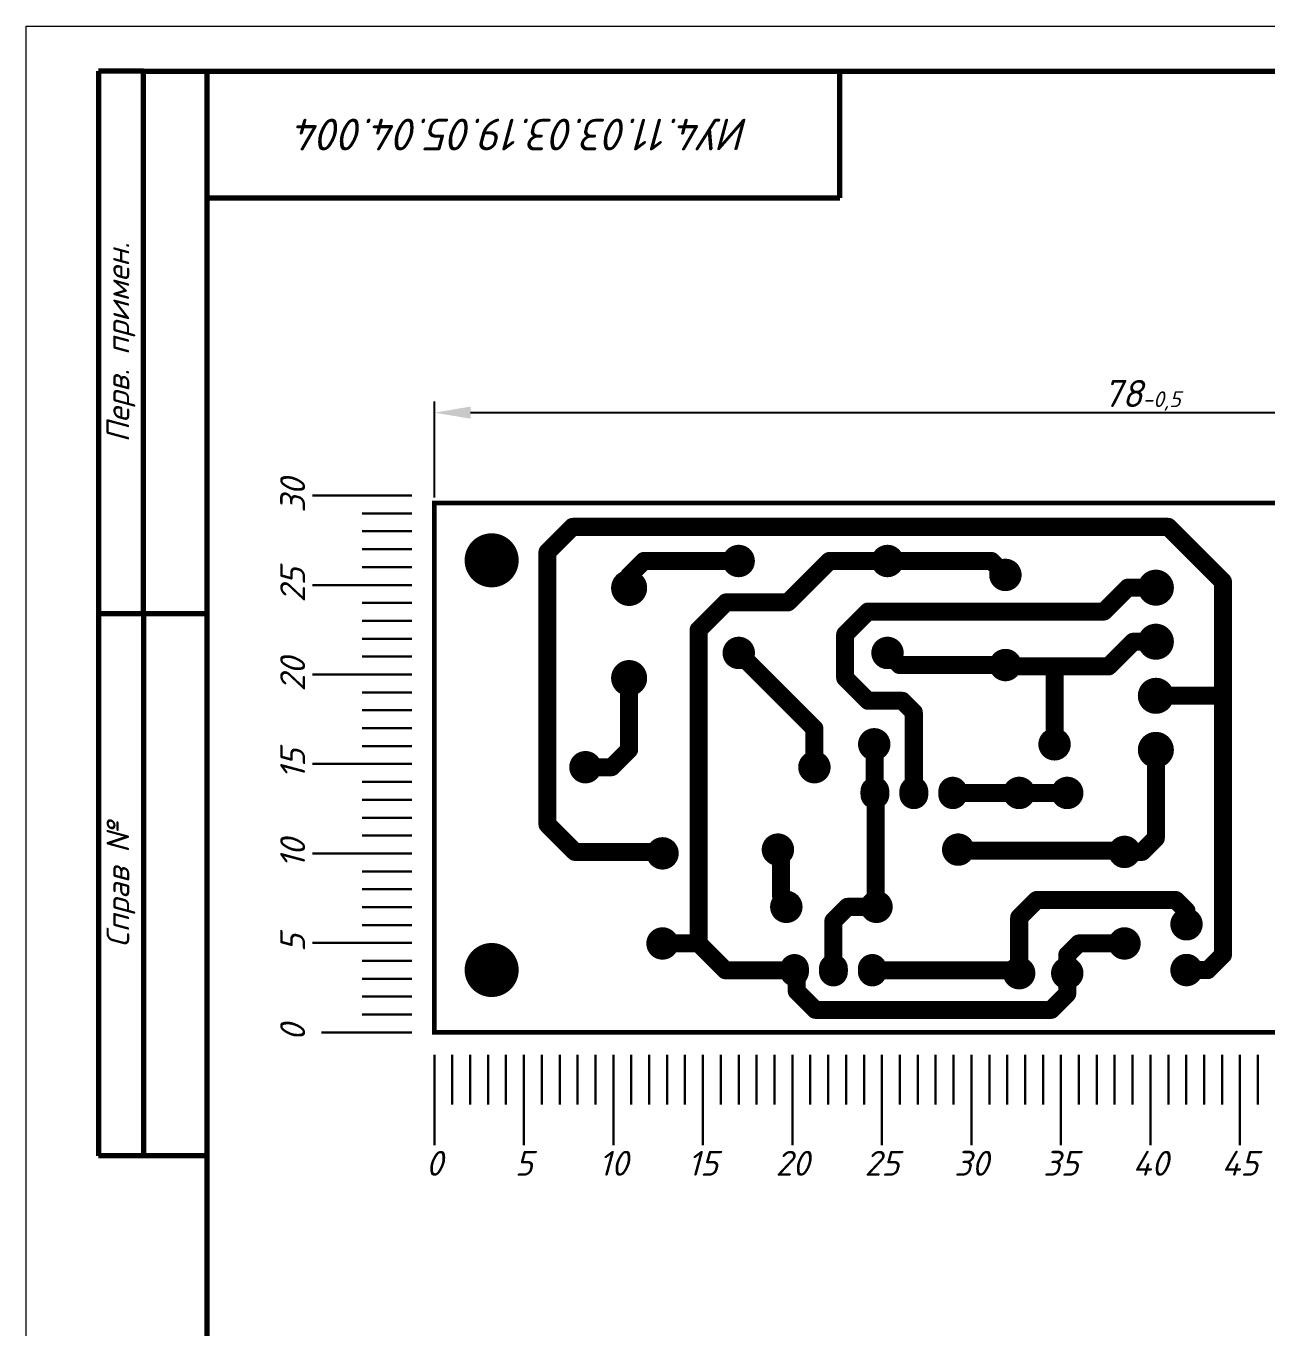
# Model space of a CAD drawing. Header units: millimetres. Extents: x 2470 to 6390, y 1560 to 2814.
# Drawn here: x 4210 to 4347.2, y 2373 to 2517 of the extents above; entities that cross this region are included whole.
import ezdxf

# ---------------------------------------------------------------- set-up
doc = ezdxf.new("R2010")
doc.units = ezdxf.units.MM
doc.layers.get('0').update_dxf_attribs({"lineweight": 0})
for name, color, linetype, lineweight in [('border', 7, 'Continuous', 70), ('Text', 7, 'Continuous', 18), ('Сплошная тонкая', 7, 'Continuous', 30)]:
    doc.layers.add(name, color=color, linetype=linetype, lineweight=lineweight)
doc.layers.add('BOTTOM_LAYER', color=7, linetype='Continuous')
doc.layers.add('DRILL GOST', color=7, linetype='Continuous')
doc.layers.add('DRILL', color=7, linetype='Continuous', true_color=0xffffff)
doc.styles.add('Main', font='isocpeur.ttf', dxfattribs={"oblique": 15, "height": 3})
doc.dimstyles.new('ISO-25', dxfattribs={"dimtxt": 3, "dimasz": 4, "dimexe": 1.25, "dimexo": 0.625, "dimtad": 1, "dimtoh": 1, "dimtxsty": 'Main', "dimcen": 2.5, "dimclrd": 256, "dimclre": 256, "dimclrt": 256, "dimadec": 0, "dimazin": 0, "dimtol": 1, "dimtm": 0.5, "dimtfac": 1, "dimtmove": 0, "dimatfit": 3, "dimfxl": 1, "dimlwd": -1, "dimlwe": -1, "dimarcsym": 0})

# ---------------------------------------------------------------- blocks, each defined once
blk = doc.blocks.new('ROUND_12')
at = {"const_width": 0.0591}
blk.add_lwpolyline([(-0.0295, 0, 1), (0.0295, 0, 1)], format="xyb", close=True, dxfattribs=at)
blk = doc.blocks.new('ROUND_13')
at = {"const_width": 0.0354}
blk.add_lwpolyline([(-0.0177, 0, 1), (0.0177, 0, 1)], format="xyb", close=True, dxfattribs=at)
blk = doc.blocks.new('ROUND_14')
at = {"const_width": 0.03937}
blk.add_lwpolyline([(-0.019685, 0, 1), (0.019685, 0, 1)], format="xyb", close=True, dxfattribs=at)
blk = doc.blocks.new('OBLONG_15')
at = {"const_width": 0.063}
blk.add_lwpolyline([(0, 0.0039), (0, -0.0039)], dxfattribs=at)
at = {"const_width": 0.0315}
for points in [[(-0.0157, 0.0039, 1), (0.0157, 0.0039, 1)], [(-0.0157, -0.0039, 1), (0.0157, -0.0039, 1)]]:
    blk.add_lwpolyline(points, format="xyb", close=True, dxfattribs=at)
blk = doc.blocks.new('ROUND_19')
at = {"const_width": 0.0197}
blk.add_lwpolyline([(-0.0098, 0, 1), (0.0098, 0, 1)], format="xyb", close=True, dxfattribs=at)
blk = doc.blocks.new('ROUND_20')
at = {"const_width": 0.0118}
blk.add_lwpolyline([(-0.0059, 0, 1), (0.0059, 0, 1)], format="xyb", close=True, dxfattribs=at)
blk = doc.blocks.new('ROUND_1')
at = {"const_width": 0.005}
blk.add_lwpolyline([(-0.0025, 0, 1), (0.0025, 0, 1)], format="xyb", close=True, dxfattribs=at)
blk = doc.blocks.new('ROUND_21')
at = {"const_width": 0.015748}
blk.add_lwpolyline([(-0.007874, 0, 1), (0.007874, 0, 1)], format="xyb", close=True, dxfattribs=at)
blk = doc.blocks.new('ROUND_22')
at = {"const_width": 0.023622}
blk.add_lwpolyline([(-0.011811, 0, 1), (0.011811, 0, 1)], format="xyb", close=True, dxfattribs=at)
blk = doc.blocks.new('ROUND_29')
at = {"const_width": 0.03937}
blk.add_lwpolyline([(-0.019685, 0, 1), (0.019685, 0, 1)], format="xyb", close=True, dxfattribs=at)
blk = doc.blocks.new('*D38')
at = {"layer": 'Defpoints', "color": 0, "lineweight": 18, "transparency": 16777216}
for p in [(4411.65, 2474.23), (4255.16, 2464.23), (4411.65, 2464.23)]:
    blk.add_point(p, dxfattribs=at)
at = {"layer": 'DRILL GOST', "transparency": 16777216}
for p, q in [((4255.16, 2464.85), (4255.16, 2475.48)), ((4411.65, 2464.85), (4411.65, 2475.48)), ((4259.16, 2474.23), (4407.65, 2474.23))]:
    blk.add_line(p, q, dxfattribs=at)
at = {"layer": 'DRILL GOST', "lineweight": 18, "transparency": 16777216}
for points in [[(4259.16, 2474.9), (4259.16, 2473.56), (4255.16, 2474.23)], [(4407.65, 2474.9), (4407.65, 2473.56), (4411.65, 2474.23)]]:
    blk.add_solid(points, dxfattribs=at)
at = {"layer": 'DRILL GOST', "transparency": 16777216, "insert": (4333.41, 2476.35), "char_height": 3, "attachment_point": 5, "style": 'Main'}
blk.add_mtext('78{\\H0.58x;\\S^ -0,5;} ', dxfattribs=at)

msp = doc.modelspace()

# ---------------------------------------------------------------- hatches: boundary and pattern name
at = {"layer": 'DRILL GOST'}
h = msp.add_hatch(color=256, dxfattribs=at)
h.dxf.hatch_style = 1
h.paths.add_polyline_path([(4261.495, 2459.938, 0.4142136), (4259.451, 2457.894), (4261.495, 2457.894)])
at = {"layer": 'DRILL GOST', "lineweight": 0}
h = msp.add_hatch(color=256, dxfattribs=at)
h.dxf.hatch_style = 1
h.paths.add_polyline_path([(4288.815, 2457.818), (4288.815, 2459.096, 0.4142136), (4287.537, 2457.818)])
h.paths.add_polyline_path([(4288.815, 2457.818), (4288.815, 2456.541, 0.4142136), (4290.092, 2457.818)])
h = msp.add_hatch(color=256, dxfattribs=at)
h.dxf.hatch_style = 1
h.paths.add_polyline_path([(4305.276, 2457.818), (4305.276, 2459.096, 0.4142136), (4303.998, 2457.818)])
h.paths.add_polyline_path([(4305.276, 2457.818), (4305.276, 2456.541, 0.4142136), (4306.554, 2457.818)])
h = msp.add_hatch(color=256, dxfattribs=at)
h.dxf.hatch_style = 1
h.paths.add_polyline_path([(4318.318, 2456.279), (4318.318, 2457.556, 0.4142136), (4317.041, 2456.279)])
h.paths.add_polyline_path([(4318.318, 2456.279), (4318.318, 2455.001, 0.4142136), (4319.596, 2456.279)])
at = {"layer": 'DRILL GOST'}
h = msp.add_hatch(color=256, dxfattribs=at)
h.dxf.hatch_style = 1
h.paths.add_polyline_path([(4277.979, 2454.837, 0.4142136), (4276.701, 2456.115), (4276.701, 2454.837)])
h.paths.add_polyline_path([(4276.701, 2454.837), (4275.423, 2454.837, 0.4142136), (4276.701, 2453.56)])
h = msp.add_hatch(color=256, dxfattribs=at)
h.dxf.hatch_style = 1
h.paths.add_polyline_path([(4336.232, 2454.869, 0.4142136), (4334.955, 2456.146), (4334.955, 2454.869)])
h.paths.add_polyline_path([(4334.955, 2454.869), (4333.677, 2454.869, 0.4142136), (4334.955, 2453.591)])
h = msp.add_hatch(color=256, dxfattribs=at)
h.dxf.hatch_style = 1
h.paths.add_polyline_path([(4336.232, 2448.887, 0.4142136), (4334.955, 2450.164), (4334.955, 2448.887)])
h.paths.add_polyline_path([(4334.955, 2448.887), (4333.677, 2448.887, 0.4142136), (4334.955, 2447.609)])
at = {"layer": 'DRILL GOST', "lineweight": 0}
h = msp.add_hatch(color=256, dxfattribs=at)
h.dxf.hatch_style = 1
h.paths.add_polyline_path([(4288.825, 2447.648), (4288.825, 2448.926, 0.4142136), (4287.547, 2447.648)])
h.paths.add_polyline_path([(4288.825, 2447.648), (4288.825, 2446.371, 0.4142136), (4290.102, 2447.648)])
h = msp.add_hatch(color=256, dxfattribs=at)
h.dxf.hatch_style = 1
h.paths.add_polyline_path([(4305.276, 2447.648), (4305.276, 2448.926, 0.4142136), (4303.998, 2447.648)])
h.paths.add_polyline_path([(4305.276, 2447.648), (4305.276, 2446.371, 0.4142136), (4306.554, 2447.648)])
h = msp.add_hatch(color=256, dxfattribs=at)
h.dxf.hatch_style = 1
h.paths.add_polyline_path([(4318.318, 2446.308), (4318.318, 2447.586, 0.4142136), (4317.041, 2446.308)])
h.paths.add_polyline_path([(4318.318, 2446.308), (4318.318, 2445.031, 0.4142136), (4319.596, 2446.308)])
at = {"layer": 'DRILL GOST'}
h = msp.add_hatch(color=256, dxfattribs=at)
h.dxf.hatch_style = 1
h.paths.add_polyline_path([(4277.979, 2444.867, 0.4142136), (4276.701, 2446.144), (4276.701, 2444.867)])
h.paths.add_polyline_path([(4276.701, 2444.867), (4275.423, 2444.867, 0.4142136), (4276.701, 2443.589)])
h = msp.add_hatch(color=256, dxfattribs=at)
h.dxf.hatch_style = 1
h.paths.add_polyline_path([(4336.232, 2442.904, 0.4142136), (4334.955, 2444.182), (4334.955, 2442.904)])
h.paths.add_polyline_path([(4334.955, 2442.904), (4333.677, 2442.904, 0.4142136), (4334.955, 2441.627)])
at = {"layer": 'DRILL GOST', "lineweight": 0}
h = msp.add_hatch(color=256, dxfattribs=at)
h.dxf.hatch_style = 1
h.paths.add_polyline_path([(4303.808, 2437.538), (4303.808, 2438.816, 0.4142136), (4302.531, 2437.538)])
h.paths.add_polyline_path([(4303.808, 2437.538), (4303.808, 2436.261, 0.4142136), (4305.086, 2437.538)])
h = msp.add_hatch(color=256, dxfattribs=at)
h.dxf.hatch_style = 1
h.paths.add_polyline_path([(4323.749, 2437.538), (4323.749, 2438.816, 0.4142136), (4322.472, 2437.538)])
h.paths.add_polyline_path([(4323.749, 2437.538), (4323.749, 2436.261, 0.4142136), (4325.027, 2437.538)])
at = {"layer": 'DRILL GOST'}
h = msp.add_hatch(color=256, dxfattribs=at)
h.dxf.hatch_style = 1
h.paths.add_polyline_path([(4336.232, 2436.922, 0.4142136), (4334.955, 2438.2), (4334.955, 2436.922)])
h.paths.add_polyline_path([(4334.955, 2436.922), (4333.677, 2436.922, 0.4142136), (4334.955, 2435.645)])
at = {"layer": 'DRILL GOST', "lineweight": 0}
h = msp.add_hatch(color=256, dxfattribs=at)
h.dxf.hatch_style = 1
h.paths.add_polyline_path([(4271.869, 2435.006), (4271.869, 2436.284, 0.4142136), (4270.591, 2435.006)])
h.paths.add_polyline_path([(4271.869, 2435.006), (4271.869, 2433.728, 0.4142136), (4273.146, 2435.006)])
h = msp.add_hatch(color=256, dxfattribs=at)
h.dxf.hatch_style = 1
h.paths.add_polyline_path([(4297.193, 2435.006), (4297.193, 2436.284, 0.4142136), (4295.916, 2435.006)])
h.paths.add_polyline_path([(4297.193, 2435.006), (4297.193, 2433.728, 0.4142136), (4298.471, 2435.006)])
h = msp.add_hatch(color=256, dxfattribs=at)
h.dxf.hatch_style = 1
h.paths.add_polyline_path([(4303.883, 2432.16), (4303.883, 2433.437, 0.4142136), (4302.605, 2432.16)])
h.paths.add_polyline_path([(4303.883, 2432.16), (4303.883, 2430.882, 0.4142136), (4305.161, 2432.16)])
h = msp.add_hatch(color=256, dxfattribs=at)
h.dxf.hatch_style = 1
h.paths.add_polyline_path([(4308.188, 2432.16), (4308.188, 2433.437, 0.4142136), (4306.911, 2432.16)])
h.paths.add_polyline_path([(4308.188, 2432.16), (4308.188, 2430.882, 0.4142136), (4309.466, 2432.16)])
h = msp.add_hatch(color=256, dxfattribs=at)
h.dxf.hatch_style = 1
h.paths.add_polyline_path([(4312.493, 2432.16), (4312.493, 2433.437, 0.4142136), (4311.216, 2432.16)])
h.paths.add_polyline_path([(4312.493, 2432.16), (4312.493, 2430.882, 0.4142136), (4313.771, 2432.16)])
h = msp.add_hatch(color=256, dxfattribs=at)
h.dxf.hatch_style = 1
h.paths.add_polyline_path([(4319.838, 2432.16), (4319.838, 2433.437, 0.4142136), (4318.56, 2432.16)])
h.paths.add_polyline_path([(4319.838, 2432.16), (4319.838, 2430.882, 0.4142136), (4321.115, 2432.16)])
h = msp.add_hatch(color=256, dxfattribs=at)
h.dxf.hatch_style = 1
h.paths.add_polyline_path([(4325.156, 2432.16), (4325.156, 2433.437, 0.4142136), (4323.878, 2432.16)])
h.paths.add_polyline_path([(4325.156, 2432.16), (4325.156, 2430.882, 0.4142136), (4326.433, 2432.16)])
h = msp.add_hatch(color=256, dxfattribs=at)
h.dxf.hatch_style = 1
h.paths.add_polyline_path([(4293.153, 2425.889), (4293.153, 2427.167, 0.4142136), (4291.875, 2425.889)])
h.paths.add_polyline_path([(4293.153, 2425.889), (4293.153, 2424.611, 0.4142136), (4294.431, 2425.889)])
h = msp.add_hatch(color=256, dxfattribs=at)
h.dxf.hatch_style = 1
h.paths.add_polyline_path([(4313.094, 2425.889), (4313.094, 2427.167, 0.4142136), (4311.816, 2425.889)])
h.paths.add_polyline_path([(4313.094, 2425.889), (4313.094, 2424.611, 0.4142136), (4314.371, 2425.889)])
h = msp.add_hatch(color=256, dxfattribs=at)
h.dxf.hatch_style = 1
h.paths.add_polyline_path([(4331.487, 2425.636), (4331.487, 2426.913, 0.4142136), (4330.209, 2425.636)])
h.paths.add_polyline_path([(4331.487, 2425.636), (4331.487, 2424.358, 0.4142136), (4332.765, 2425.636)])
h = msp.add_hatch(color=256, dxfattribs=at)
h.dxf.hatch_style = 1
h.paths.add_polyline_path([(4280.394, 2425.476), (4280.394, 2426.754, 0.4142136), (4279.117, 2425.476)])
h.paths.add_polyline_path([(4280.394, 2425.476), (4280.394, 2424.199, 0.4142136), (4281.672, 2425.476)])
h = msp.add_hatch(color=256, dxfattribs=at)
h.dxf.hatch_style = 1
h.paths.add_polyline_path([(4294.086, 2419.558), (4294.086, 2420.835, 0.4142136), (4292.809, 2419.558)])
h.paths.add_polyline_path([(4294.086, 2419.558), (4294.086, 2418.28, 0.4142136), (4295.364, 2419.558)])
h = msp.add_hatch(color=256, dxfattribs=at)
h.dxf.hatch_style = 1
h.paths.add_polyline_path([(4304.057, 2419.558), (4304.057, 2420.835, 0.4142136), (4302.779, 2419.558)])
h.paths.add_polyline_path([(4304.057, 2419.558), (4304.057, 2418.28, 0.4142136), (4305.334, 2419.558)])
h = msp.add_hatch(color=256, dxfattribs=at)
h.dxf.hatch_style = 1
h.paths.add_polyline_path([(4338.345, 2417.628), (4338.345, 2418.905, 0.4142136), (4337.067, 2417.628)])
h.paths.add_polyline_path([(4338.345, 2417.628), (4338.345, 2416.35, 0.4142136), (4339.622, 2417.628)])
h = msp.add_hatch(color=256, dxfattribs=at)
h.dxf.hatch_style = 1
h.paths.add_polyline_path([(4280.394, 2415.506), (4280.394, 2416.784, 0.4142136), (4279.116, 2415.506)])
h.paths.add_polyline_path([(4280.394, 2415.506), (4280.394, 2414.228, 0.4142136), (4281.672, 2415.506)])
h = msp.add_hatch(color=256, dxfattribs=at)
h.dxf.hatch_style = 1
h.paths.add_polyline_path([(4331.487, 2415.506), (4331.487, 2416.784, 0.4142136), (4330.209, 2415.506)])
h.paths.add_polyline_path([(4331.487, 2415.506), (4331.487, 2414.228, 0.4142136), (4332.765, 2415.506)])
at = {"layer": 'DRILL GOST'}
h = msp.add_hatch(color=256, dxfattribs=at)
h.dxf.hatch_style = 1
h.paths.add_polyline_path([(4261.495, 2414.615, 0.4142136), (4259.451, 2412.57), (4261.495, 2412.57)])
at = {"layer": 'DRILL GOST', "lineweight": 0}
h = msp.add_hatch(color=256, dxfattribs=at)
h.dxf.hatch_style = 1
h.paths.add_polyline_path([(4294.989, 2412.547), (4294.989, 2413.824, 0.4142136), (4293.711, 2412.547)])
h.paths.add_polyline_path([(4294.989, 2412.547), (4294.989, 2411.269, 0.4142136), (4296.266, 2412.547)])
h = msp.add_hatch(color=256, dxfattribs=at)
h.dxf.hatch_style = 1
h.paths.add_polyline_path([(4299.294, 2412.547), (4299.294, 2413.824, 0.4142136), (4298.016, 2412.547)])
h.paths.add_polyline_path([(4299.294, 2412.547), (4299.294, 2411.269, 0.4142136), (4300.572, 2412.547)])
h = msp.add_hatch(color=256, dxfattribs=at)
h.dxf.hatch_style = 1
h.paths.add_polyline_path([(4303.599, 2412.547), (4303.599, 2413.824, 0.4142136), (4302.321, 2412.547)])
h.paths.add_polyline_path([(4303.599, 2412.547), (4303.599, 2411.269, 0.4142136), (4304.877, 2412.547)])
h = msp.add_hatch(color=256, dxfattribs=at)
h.dxf.hatch_style = 1
h.paths.add_polyline_path([(4319.838, 2412.219), (4319.838, 2413.496, 0.4142136), (4318.56, 2412.219)])
h.paths.add_polyline_path([(4319.838, 2412.219), (4319.838, 2410.941, 0.4142136), (4321.115, 2412.219)])
h = msp.add_hatch(color=256, dxfattribs=at)
h.dxf.hatch_style = 1
h.paths.add_polyline_path([(4325.156, 2412.219), (4325.156, 2413.496, 0.4142136), (4323.878, 2412.219)])
h.paths.add_polyline_path([(4325.156, 2412.219), (4325.156, 2410.941, 0.4142136), (4326.433, 2412.219)])
h = msp.add_hatch(color=256, dxfattribs=at)
h.dxf.hatch_style = 1
h.paths.add_polyline_path([(4338.345, 2412.563), (4338.345, 2413.84, 0.4142136), (4337.067, 2412.563)])
h.paths.add_polyline_path([(4338.345, 2412.563), (4338.345, 2411.285, 0.4142136), (4339.622, 2412.563)])

# ---------------------------------------------------------------- linework, layer by layer
at = {"layer": 'border', "lineweight": 18}
for p, q in [((4210, 2220), (4210, 2517)), ((4210, 2517), (4630, 2517)), ((4210, 2517), (4230, 2517))]:
    msp.add_line(p, q, dxfattribs=at)
at = {"layer": 'border', "lineweight": 70}
for p, q in [((4223, 2512), (4218, 2512)), ((4223, 2452), (4223, 2512)), ((4223, 2512), (4230, 2512)), ((4230, 2512), (4625, 2512)), ((4230, 2512), (4230, 2225)), ((4300, 2498), (4300, 2512)), ((4230, 2498), (4300, 2498)), ((4218, 2452), (4230, 2452)), ((4223, 2452), (4223, 2392)), ((4223, 2392), (4218, 2392)), ((4230, 2392), (4223, 2392))]:
    msp.add_line(p, q, dxfattribs=at)
at = {"layer": 'border'}
msp.add_line((4218, 2512), (4218, 2392), dxfattribs=at)
at = {"layer": 'BOTTOM_LAYER'}
for points, const_width in [([(4255.159, 2405.409), (4255.159, 2464.482)], 0.506), ([(4255.159, 2464.23), (4411.655, 2464.23)], 0.506), ([(4267.669, 2458.811), (4270.455, 2461.597)], 1.994), ([(4270.455, 2461.597), (4336.319, 2461.597)], 1.994), ([(4336.319, 2461.597), (4342.377, 2455.539)], 1.994), ([(4267.669, 2428.675), (4267.669, 2458.811)], 1.994), ([(4276.701, 2456.194), (4278.325, 2457.818)], 1.994), ([(4278.325, 2457.818), (4288.815, 2457.818)], 1.994), ([(4294.26, 2453.24), (4298.838, 2457.818)], 1.994), ([(4298.838, 2457.818), (4305.276, 2457.818)], 1.994), ([(4305.276, 2457.818), (4316.779, 2457.818)], 1.994), ([(4316.779, 2457.818), (4318.318, 2456.279)], 1.994), ([(4276.701, 2454.837), (4276.701, 2456.194)], 1.994), ([(4329.208, 2452.227), (4331.85, 2454.869)], 1.994), ([(4331.85, 2454.869), (4334.955, 2454.869)], 1.994), ([(4342.377, 2442.904), (4342.377, 2455.539)], 1.994), ([(4284.383, 2450.201), (4287.422, 2453.24)], 1.994), ([(4287.422, 2453.24), (4294.26, 2453.24)], 1.994), ([(4300.591, 2449.694), (4303.123, 2452.227)], 1.994), ([(4303.123, 2452.227), (4329.208, 2452.227)], 1.994), ([(4284.383, 2415.506), (4284.383, 2450.201)], 1.994), ([(4300.591, 2444.883), (4300.591, 2449.694)], 1.994), ([(4288.825, 2447.648), (4297.193, 2439.28)], 1.994), ([(4305.276, 2447.648), (4306.616, 2446.308)], 1.994), ([(4329.714, 2446.149), (4332.452, 2448.887)], 1.994), ([(4332.452, 2448.887), (4334.955, 2448.887)], 1.994), ([(4306.616, 2446.308), (4318.318, 2446.308)], 1.994), ([(4318.318, 2446.308), (4318.593, 2446.308)], 1.994), ([(4318.593, 2446.308), (4318.752, 2446.149)], 1.994), ([(4318.752, 2446.149), (4323.749, 2446.149)], 1.994), ([(4323.749, 2446.149), (4329.714, 2446.149)], 1.994), ([(4323.749, 2437.538), (4323.749, 2446.149)], 1.994), ([(4276.701, 2436.947), (4276.701, 2444.867)], 1.994), ([(4300.591, 2444.883), (4303.123, 2442.35)], 1.994), ([(4303.123, 2442.35), (4306.922, 2442.35)], 1.994), ([(4306.922, 2442.35), (4308.188, 2441.084)], 1.994), ([(4334.955, 2442.904), (4342.377, 2442.904)], 1.994), ([(4342.377, 2414.24), (4342.377, 2442.904)], 1.994), ([(4308.188, 2432.16), (4308.188, 2441.084)], 1.994), ([(4297.193, 2435.006), (4297.193, 2439.28)], 1.994), ([(4303.846, 2432.197), (4303.846, 2437.501)], 1.994), ([(4274.76, 2435.006), (4276.701, 2436.947)], 1.994), ([(4303.808, 2437.538), (4303.846, 2437.501)], 1.196), ([(4334.955, 2427.155), (4334.955, 2436.922)], 1.994), ([(4271.869, 2435.006), (4274.76, 2435.006)], 1.994), ([(4303.883, 2432.16), (4303.97, 2432.073)], 1.994), ([(4303.97, 2419.645), (4303.97, 2432.073)], 1.994), ([(4303.846, 2432.197), (4303.883, 2432.16)], 1.196), ([(4312.493, 2432.16), (4319.584, 2432.16)], 1.994), ([(4319.584, 2432.16), (4324.903, 2432.16)], 1.994), ([(4324.903, 2432.16), (4325.662, 2432.16)], 1.994), ([(4267.669, 2428.675), (4270.708, 2425.636)], 1.994), ([(4333.435, 2425.636), (4334.955, 2427.155)], 1.994), ([(4270.708, 2425.636), (4280.235, 2425.636)], 1.994), ([(4280.235, 2425.636), (4280.394, 2425.476)], 1.994), ([(4293.153, 2425.889), (4293.5, 2425.542)], 1.994), ([(4293.5, 2420.792), (4293.5, 2425.542)], 1.994), ([(4313.094, 2425.889), (4313.22, 2425.762)], 1.994), ([(4313.22, 2425.762), (4331.36, 2425.762)], 1.994), ([(4331.36, 2425.762), (4331.487, 2425.636)], 1.994), ([(4331.487, 2425.636), (4333.435, 2425.636)], 1.994), ([(4293.5, 2420.792), (4294.086, 2420.205)], 1.994), ([(4294.086, 2419.558), (4294.086, 2420.205)], 1.994), ([(4319.838, 2418.378), (4321.777, 2420.318)], 1.994), ([(4321.777, 2420.318), (4337.145, 2420.318)], 1.994), ([(4337.145, 2420.318), (4338.345, 2419.118)], 1.994), ([(4299.294, 2418.008), (4300.844, 2419.558)], 1.994), ([(4300.844, 2419.558), (4304.057, 2419.558)], 1.994), ([(4303.97, 2419.645), (4304.057, 2419.558)], 1.994), ([(4338.345, 2417.628), (4338.345, 2419.118)], 1.994), ([(4299.294, 2412.547), (4299.294, 2418.008)], 1.994), ([(4319.838, 2412.547), (4319.838, 2418.378)], 1.994), ([(4280.394, 2415.506), (4284.383, 2415.506)], 1.994), ([(4284.636, 2415.253), (4287.342, 2412.547)], 1.994), ([(4325.156, 2414.24), (4326.422, 2415.506)], 1.994), ([(4326.422, 2415.506), (4331.487, 2415.506)], 1.994), ([(4325.156, 2412.219), (4325.156, 2414.24)], 1.994), ([(4340.7, 2412.563), (4342.377, 2414.24)], 1.994), ([(4287.342, 2412.547), (4294.989, 2412.547)], 1.994), ([(4294.989, 2412.547), (4295.237, 2412.299)], 1.994), ([(4295.237, 2410.224), (4295.237, 2412.299)], 1.994), ([(4303.599, 2412.547), (4319.838, 2412.547)], 1.994), ([(4319.838, 2412.219), (4319.838, 2412.547)], 1.994), ([(4325.156, 2409.935), (4325.156, 2412.219)], 1.994), ([(4338.345, 2412.563), (4340.7, 2412.563)], 1.994), ([(4295.237, 2410.224), (4297.299, 2408.162)], 1.994), ([(4323.383, 2408.162), (4325.156, 2409.935)], 1.994), ([(4297.299, 2408.162), (4323.383, 2408.162)], 1.994), ([(4411.638, 2405.695), (4255.159, 2405.662)], 0.506)]:
    msp.add_lwpolyline(points, dxfattribs=dict(at, const_width=const_width))
at = {"layer": 'DRILL GOST', "lineweight": 0}
for p, q in [((4261.495, 2459.938), (4261.495, 2455.85)), ((4288.815, 2459.096), (4288.815, 2456.541)), ((4305.276, 2459.096), (4305.276, 2456.541)), ((4261.495, 2457.894), (4259.451, 2457.894)), ((4261.495, 2457.894), (4263.539, 2457.894)), ((4288.815, 2457.818), (4287.537, 2457.818)), ((4288.815, 2457.818), (4290.092, 2457.818)), ((4305.276, 2457.818), (4303.998, 2457.818)), ((4305.276, 2457.818), (4306.554, 2457.818)), ((4318.318, 2457.556), (4318.318, 2455.001)), ((4276.701, 2456.115), (4276.701, 2453.56)), ((4318.318, 2456.279), (4317.041, 2456.279)), ((4318.318, 2456.279), (4319.596, 2456.279)), ((4334.955, 2456.146), (4334.955, 2453.591)), ((4276.701, 2454.837), (4275.423, 2454.837)), ((4276.701, 2454.837), (4277.979, 2454.837)), ((4334.955, 2454.869), (4333.677, 2454.869)), ((4334.955, 2454.869), (4336.232, 2454.869)), ((4334.955, 2450.164), (4334.955, 2447.609)), ((4288.825, 2448.926), (4288.825, 2446.371)), ((4305.276, 2448.926), (4305.276, 2446.371)), ((4334.955, 2448.887), (4333.677, 2448.887)), ((4334.955, 2448.887), (4336.232, 2448.887)), ((4288.825, 2447.648), (4287.547, 2447.648)), ((4288.825, 2447.648), (4290.102, 2447.648)), ((4305.276, 2447.648), (4303.998, 2447.648)), ((4305.276, 2447.648), (4306.554, 2447.648)), ((4318.318, 2447.586), (4318.318, 2445.031)), ((4276.701, 2446.144), (4276.701, 2443.589)), ((4318.318, 2446.308), (4317.041, 2446.308)), ((4318.318, 2446.308), (4319.596, 2446.308)), ((4276.701, 2444.867), (4275.423, 2444.867)), ((4276.701, 2444.867), (4277.979, 2444.867)), ((4334.955, 2442.904), (4333.677, 2442.904)), ((4334.955, 2444.182), (4334.955, 2441.627)), ((4334.955, 2442.904), (4336.232, 2442.904)), ((4303.808, 2438.816), (4303.808, 2436.261)), ((4323.749, 2438.816), (4323.749, 2436.261)), ((4303.808, 2437.538), (4302.531, 2437.538)), ((4303.808, 2437.538), (4305.086, 2437.538)), ((4323.749, 2437.538), (4322.472, 2437.538)), ((4323.749, 2437.538), (4325.027, 2437.538)), ((4334.955, 2438.2), (4334.955, 2435.645)), ((4271.869, 2436.284), (4271.869, 2433.728)), ((4297.193, 2436.284), (4297.193, 2433.728)), ((4334.955, 2436.922), (4333.677, 2436.922)), ((4334.955, 2436.922), (4336.232, 2436.922)), ((4271.869, 2435.006), (4270.591, 2435.006)), ((4271.869, 2435.006), (4273.146, 2435.006)), ((4297.193, 2435.006), (4295.916, 2435.006)), ((4297.193, 2435.006), (4298.471, 2435.006)), ((4303.883, 2433.437), (4303.883, 2430.882)), ((4308.188, 2433.437), (4308.188, 2430.882)), ((4312.493, 2433.437), (4312.493, 2430.882)), ((4319.838, 2433.437), (4319.838, 2430.882)), ((4325.156, 2433.437), (4325.156, 2430.882)), ((4303.883, 2432.16), (4302.605, 2432.16)), ((4303.883, 2432.16), (4305.161, 2432.16)), ((4308.188, 2432.16), (4306.911, 2432.16)), ((4308.188, 2432.16), (4309.466, 2432.16)), ((4312.493, 2432.16), (4311.216, 2432.16)), ((4312.493, 2432.16), (4313.771, 2432.16)), ((4319.838, 2432.16), (4318.56, 2432.16)), ((4319.838, 2432.16), (4321.115, 2432.16)), ((4325.156, 2432.16), (4323.878, 2432.16)), ((4325.156, 2432.16), (4326.433, 2432.16)), ((4293.153, 2427.167), (4293.153, 2424.611)), ((4313.094, 2427.167), (4313.094, 2424.611)), ((4331.487, 2426.913), (4331.487, 2424.358)), ((4280.394, 2425.476), (4279.117, 2425.476)), ((4280.394, 2426.754), (4280.394, 2424.199)), ((4280.394, 2425.476), (4281.672, 2425.476)), ((4293.153, 2425.889), (4291.875, 2425.889)), ((4293.153, 2425.889), (4294.431, 2425.889)), ((4313.094, 2425.889), (4311.816, 2425.889)), ((4313.094, 2425.889), (4314.371, 2425.889)), ((4331.487, 2425.636), (4330.209, 2425.636)), ((4331.487, 2425.636), (4332.765, 2425.636)), ((4294.086, 2420.835), (4294.086, 2418.28)), ((4304.057, 2420.835), (4304.057, 2418.28)), ((4294.086, 2419.558), (4292.809, 2419.558)), ((4294.086, 2419.558), (4295.364, 2419.558)), ((4304.057, 2419.558), (4302.779, 2419.558)), ((4304.057, 2419.558), (4305.334, 2419.558)), ((4338.345, 2418.905), (4338.345, 2416.35)), ((4338.345, 2417.628), (4337.067, 2417.628)), ((4338.345, 2417.628), (4339.622, 2417.628)), ((4280.394, 2415.506), (4279.116, 2415.506)), ((4280.394, 2416.784), (4280.394, 2414.228)), ((4280.394, 2415.506), (4281.672, 2415.506)), ((4331.487, 2415.506), (4330.209, 2415.506)), ((4331.487, 2416.784), (4331.487, 2414.228)), ((4331.487, 2415.506), (4332.765, 2415.506)), ((4261.495, 2414.615), (4261.495, 2410.526)), ((4261.495, 2412.57), (4259.451, 2412.57)), ((4261.495, 2412.57), (4263.539, 2412.57)), ((4294.989, 2412.547), (4293.711, 2412.547)), ((4294.989, 2413.824), (4294.989, 2411.269)), ((4294.989, 2412.547), (4296.266, 2412.547)), ((4299.294, 2412.547), (4298.016, 2412.547)), ((4299.294, 2413.824), (4299.294, 2411.269)), ((4299.294, 2412.547), (4300.572, 2412.547)), ((4303.599, 2412.547), (4302.321, 2412.547)), ((4303.599, 2413.824), (4303.599, 2411.269)), ((4303.599, 2412.547), (4304.877, 2412.547)), ((4319.838, 2413.496), (4319.838, 2410.941)), ((4325.156, 2413.496), (4325.156, 2410.941)), ((4338.345, 2412.563), (4337.067, 2412.563)), ((4338.345, 2413.84), (4338.345, 2411.285)), ((4338.345, 2412.563), (4339.622, 2412.563)), ((4319.838, 2412.219), (4318.56, 2412.219)), ((4319.838, 2412.219), (4321.115, 2412.219)), ((4325.156, 2412.219), (4323.878, 2412.219)), ((4325.156, 2412.219), (4326.433, 2412.219))]:
    msp.add_line(p, q, dxfattribs=at)
for centre, radius in [((4261.495, 2457.894), 2.044), ((4288.815, 2457.818), 1.278), ((4305.276, 2457.818), 1.278), ((4318.318, 2456.279), 1.278), ((4276.701, 2454.837), 1.278), ((4334.955, 2454.869), 1.278), ((4334.955, 2454.869), 1.278), ((4334.955, 2448.887), 1.278), ((4334.955, 2448.887), 1.278), ((4288.825, 2447.648), 1.278), ((4305.276, 2447.648), 1.278), ((4318.318, 2446.308), 1.278), ((4276.701, 2444.867), 1.278), ((4334.955, 2442.904), 1.278), ((4334.955, 2442.904), 1.278), ((4303.808, 2437.538), 1.278), ((4323.749, 2437.538), 1.278), ((4334.955, 2436.922), 1.278), ((4334.955, 2436.922), 1.278), ((4271.869, 2435.006), 1.278), ((4297.193, 2435.006), 1.278), ((4303.883, 2432.16), 1.278), ((4308.188, 2432.16), 1.278), ((4312.493, 2432.16), 1.278), ((4319.838, 2432.16), 1.278), ((4325.156, 2432.16), 1.278), ((4293.153, 2425.889), 1.278), ((4313.094, 2425.889), 1.278), ((4331.487, 2425.636), 1.278), ((4280.394, 2425.476), 1.278), ((4294.086, 2419.558), 1.278), ((4304.057, 2419.558), 1.278), ((4338.345, 2417.628), 1.278), ((4280.394, 2415.506), 1.278), ((4331.487, 2415.506), 1.278), ((4261.495, 2412.57), 2.044), ((4294.989, 2412.547), 1.278), ((4299.294, 2412.547), 1.278), ((4303.599, 2412.547), 1.278), ((4319.838, 2412.219), 1.278), ((4325.156, 2412.219), 1.278), ((4338.345, 2412.563), 1.278)]:
    msp.add_circle(centre, radius, dxfattribs=at)
at = {"layer": 'Text'}
for p, q in [((4223, 2452), (4230, 2452)), ((4223, 2392), (4230, 2392))]:
    msp.add_line(p, q, dxfattribs=at)
at = {"layer": 'Сплошная тонкая'}
for p, q in [((4252.686, 2465.062), (4241.686, 2465.062)), ((4252.686, 2463.082), (4247.186, 2463.082)), ((4252.686, 2461.102), (4247.186, 2461.102)), ((4252.686, 2459.122), (4247.186, 2459.122)), ((4252.686, 2457.142), (4247.186, 2457.142)), ((4252.686, 2455.162), (4241.686, 2455.162)), ((4252.686, 2453.182), (4247.186, 2453.182)), ((4252.686, 2451.202), (4247.186, 2451.202)), ((4252.686, 2449.222), (4247.186, 2449.222)), ((4252.686, 2447.242), (4247.186, 2447.242)), ((4252.686, 2445.262), (4241.686, 2445.262)), ((4252.686, 2445.262), (4241.686, 2445.262)), ((4252.686, 2443.282), (4247.186, 2443.282)), ((4252.686, 2441.302), (4247.186, 2441.302)), ((4252.686, 2439.322), (4247.186, 2439.322)), ((4252.686, 2437.342), (4247.186, 2437.342)), ((4252.686, 2435.362), (4241.686, 2435.362)), ((4252.686, 2435.362), (4241.686, 2435.362)), ((4252.686, 2433.382), (4247.186, 2433.382)), ((4252.686, 2431.402), (4247.186, 2431.402)), ((4252.686, 2429.422), (4247.186, 2429.422)), ((4252.686, 2427.442), (4247.186, 2427.442)), ((4252.686, 2425.462), (4241.686, 2425.462)), ((4252.686, 2425.462), (4241.686, 2425.462)), ((4252.686, 2423.482), (4247.186, 2423.482)), ((4252.686, 2421.502), (4247.186, 2421.502)), ((4252.686, 2419.522), (4247.186, 2419.522)), ((4252.686, 2417.542), (4247.186, 2417.542)), ((4252.686, 2415.562), (4241.686, 2415.562)), ((4252.686, 2413.582), (4247.186, 2413.582)), ((4252.686, 2411.602), (4247.186, 2411.602)), ((4252.686, 2409.622), (4247.186, 2409.622)), ((4252.686, 2407.642), (4247.186, 2407.642)), ((4252.686, 2405.662), (4242.686, 2405.662)), ((4257.633, 2405.662), (4268.633, 2405.662)), ((4255.159, 2403.188), (4255.159, 2393.188)), ((4257.139, 2403.188), (4257.139, 2397.688)), ((4259.119, 2403.188), (4259.119, 2397.688)), ((4261.099, 2403.188), (4261.099, 2397.688)), ((4263.079, 2403.188), (4263.079, 2397.688)), ((4265.059, 2403.188), (4265.059, 2393.188)), ((4267.039, 2403.188), (4267.039, 2397.688)), ((4269.019, 2403.188), (4269.019, 2397.688)), ((4270.999, 2403.188), (4270.999, 2397.688)), ((4272.979, 2403.188), (4272.979, 2397.688)), ((4274.959, 2403.188), (4274.959, 2393.188)), ((4276.939, 2403.188), (4276.939, 2397.688)), ((4278.919, 2403.188), (4278.919, 2397.688)), ((4280.899, 2403.188), (4280.899, 2397.688)), ((4282.879, 2403.188), (4282.879, 2397.688)), ((4284.859, 2403.188), (4284.859, 2393.188)), ((4286.839, 2403.188), (4286.839, 2397.688)), ((4288.819, 2403.188), (4288.819, 2397.688)), ((4290.799, 2403.188), (4290.799, 2397.688)), ((4292.779, 2403.188), (4292.779, 2397.688)), ((4294.759, 2403.188), (4294.759, 2393.188)), ((4296.739, 2403.188), (4296.739, 2397.688)), ((4298.719, 2403.188), (4298.719, 2397.688)), ((4300.699, 2403.188), (4300.699, 2397.688)), ((4302.679, 2403.188), (4302.679, 2397.688)), ((4304.659, 2403.188), (4304.659, 2393.188)), ((4306.639, 2403.188), (4306.639, 2397.688)), ((4308.619, 2403.188), (4308.619, 2397.688)), ((4310.599, 2403.188), (4310.599, 2397.688)), ((4312.579, 2403.188), (4312.579, 2397.688)), ((4314.559, 2403.188), (4314.559, 2393.188)), ((4314.559, 2403.188), (4314.559, 2393.188)), ((4316.539, 2403.188), (4316.539, 2397.688)), ((4318.519, 2403.188), (4318.519, 2397.688)), ((4320.499, 2403.188), (4320.499, 2397.688)), ((4322.479, 2403.188), (4322.479, 2397.688)), ((4324.459, 2403.188), (4324.459, 2393.188)), ((4326.439, 2403.188), (4326.439, 2397.688)), ((4328.419, 2403.188), (4328.419, 2397.688)), ((4330.399, 2403.188), (4330.399, 2397.688)), ((4332.379, 2403.188), (4332.379, 2397.688)), ((4334.359, 2403.188), (4334.359, 2393.188)), ((4336.339, 2403.188), (4336.339, 2397.688)), ((4338.319, 2403.188), (4338.319, 2397.688)), ((4340.299, 2403.188), (4340.299, 2397.688)), ((4342.279, 2403.188), (4342.279, 2397.688)), ((4344.259, 2403.188), (4344.259, 2393.188)), ((4346.239, 2403.188), (4346.239, 2397.688))]:
    msp.add_line(p, q, dxfattribs=at)

# ---------------------------------------------------------------- block references
at = {"layer": 'BOTTOM_LAYER', "xscale": 50.6493506, "yscale": 50.6493506, "zscale": 50.6493506}
for name, p in [('ROUND_1', (4259.255, 2464.224)), ('ROUND_1', (4259.274, 2464.227)), ('ROUND_1', (4259.274, 2464.227)), ('ROUND_1', (4259.312, 2464.23)), ('ROUND_1', (4259.312, 2464.23)), ('ROUND_19', (4270.455, 2461.597)), ('ROUND_19', (4270.455, 2461.597)), ('ROUND_19', (4336.319, 2461.597)), ('ROUND_19', (4336.319, 2461.597)), ('ROUND_12', (4261.495, 2457.894)), ('ROUND_19', (4267.669, 2458.811)), ('ROUND_19', (4267.669, 2458.811)), ('ROUND_19', (4278.325, 2457.818)), ('ROUND_19', (4278.325, 2457.818)), ('ROUND_13', (4288.815, 2457.818)), ('ROUND_19', (4288.815, 2457.818)), ('ROUND_19', (4298.838, 2457.818)), ('ROUND_19', (4298.838, 2457.818)), ('ROUND_13', (4305.276, 2457.818)), ('ROUND_19', (4305.276, 2457.818)), ('ROUND_19', (4305.276, 2457.818)), ('ROUND_19', (4316.779, 2457.818)), ('ROUND_19', (4316.779, 2457.818)), ('ROUND_19', (4276.701, 2456.194)), ('ROUND_19', (4276.701, 2456.194)), ('ROUND_13', (4318.318, 2456.279)), ('ROUND_19', (4318.318, 2456.279)), ('ROUND_14', (4276.701, 2454.837)), ('ROUND_19', (4276.701, 2454.837)), ('ROUND_19', (4331.85, 2454.869)), ('ROUND_19', (4331.85, 2454.869)), ('ROUND_14', (4334.955, 2454.869)), ('ROUND_19', (4334.955, 2454.869)), ('ROUND_19', (4342.377, 2455.539)), ('ROUND_19', (4342.377, 2455.539)), ('ROUND_19', (4287.422, 2453.24)), ('ROUND_19', (4287.422, 2453.24)), ('ROUND_19', (4294.26, 2453.24)), ('ROUND_19', (4294.26, 2453.24)), ('ROUND_19', (4303.123, 2452.227)), ('ROUND_19', (4303.123, 2452.227)), ('ROUND_19', (4329.208, 2452.227)), ('ROUND_19', (4329.208, 2452.227)), ('ROUND_19', (4284.383, 2450.201)), ('ROUND_19', (4284.383, 2450.201)), ('ROUND_19', (4300.591, 2449.694)), ('ROUND_19', (4300.591, 2449.694)), ('ROUND_14', (4334.955, 2448.887)), ('ROUND_13', (4288.825, 2447.648)), ('ROUND_19', (4288.825, 2447.648)), ('ROUND_13', (4305.276, 2447.648)), ('ROUND_19', (4305.276, 2447.648)), ('ROUND_19', (4332.452, 2448.887)), ('ROUND_19', (4332.452, 2448.887)), ('ROUND_19', (4334.955, 2448.887)), ('ROUND_19', (4306.616, 2446.308)), ('ROUND_19', (4306.616, 2446.308)), ('ROUND_13', (4318.318, 2446.308)), ('ROUND_19', (4318.318, 2446.308)), ('ROUND_19', (4318.318, 2446.308)), ('ROUND_19', (4318.593, 2446.308)), ('ROUND_19', (4318.593, 2446.308)), ('ROUND_19', (4318.752, 2446.149)), ('ROUND_19', (4318.752, 2446.149)), ('ROUND_19', (4323.749, 2446.149)), ('ROUND_19', (4323.749, 2446.149)), ('ROUND_19', (4323.749, 2446.149)), ('ROUND_19', (4329.714, 2446.149)), ('ROUND_19', (4329.714, 2446.149)), ('ROUND_14', (4276.701, 2444.867)), ('ROUND_19', (4276.701, 2444.867)), ('ROUND_19', (4300.591, 2444.883)), ('ROUND_19', (4300.591, 2444.883)), ('ROUND_14', (4334.955, 2442.904)), ('ROUND_19', (4303.123, 2442.35)), ('ROUND_19', (4303.123, 2442.35)), ('ROUND_19', (4306.922, 2442.35)), ('ROUND_19', (4306.922, 2442.35)), ('ROUND_19', (4334.955, 2442.904)), ('ROUND_19', (4342.377, 2442.904)), ('ROUND_19', (4342.377, 2442.904)), ('ROUND_19', (4342.377, 2442.904)), ('ROUND_19', (4308.188, 2441.084)), ('ROUND_19', (4308.188, 2441.084)), ('ROUND_19', (4297.193, 2439.28)), ('ROUND_19', (4297.193, 2439.28)), ('ROUND_13', (4303.808, 2437.538)), ('ROUND_19', (4303.846, 2437.501)), ('ROUND_13', (4323.749, 2437.538)), ('ROUND_19', (4323.749, 2437.538)), ('ROUND_14', (4334.955, 2436.922)), ('ROUND_19', (4276.701, 2436.947)), ('ROUND_19', (4276.701, 2436.947)), ('ROUND_20', (4303.808, 2437.538)), ('ROUND_20', (4303.846, 2437.501)), ('ROUND_19', (4334.955, 2436.922)), ('ROUND_13', (4271.869, 2435.006)), ('ROUND_19', (4271.869, 2435.006)), ('ROUND_19', (4274.76, 2435.006)), ('ROUND_19', (4274.76, 2435.006)), ('ROUND_13', (4297.193, 2435.006)), ('ROUND_19', (4297.193, 2435.006)), ('OBLONG_15', (4303.883, 2432.16)), ('ROUND_19', (4303.846, 2432.197)), ('ROUND_19', (4303.883, 2432.16)), ('ROUND_19', (4303.97, 2432.073)), ('ROUND_19', (4303.97, 2432.073)), ('ROUND_20', (4303.846, 2432.197)), ('ROUND_20', (4303.883, 2432.16)), ('OBLONG_15', (4308.188, 2432.16)), ('ROUND_19', (4308.188, 2432.16)), ('OBLONG_15', (4312.493, 2432.16)), ('ROUND_19', (4312.493, 2432.16)), ('ROUND_13', (4319.838, 2432.16)), ('ROUND_19', (4319.584, 2432.16)), ('ROUND_19', (4319.584, 2432.16)), ('ROUND_13', (4325.156, 2432.16)), ('ROUND_19', (4324.903, 2432.16)), ('ROUND_19', (4324.903, 2432.16)), ('ROUND_19', (4325.662, 2432.16)), ('ROUND_19', (4267.669, 2428.675)), ('ROUND_19', (4267.669, 2428.675)), ('ROUND_13', (4280.394, 2425.476)), ('ROUND_13', (4293.153, 2425.889)), ('ROUND_13', (4313.094, 2425.889)), ('ROUND_13', (4331.487, 2425.636)), ('ROUND_19', (4334.955, 2427.155)), ('ROUND_19', (4334.955, 2427.155)), ('ROUND_19', (4270.708, 2425.636)), ('ROUND_19', (4270.708, 2425.636)), ('ROUND_19', (4280.235, 2425.636)), ('ROUND_19', (4280.235, 2425.636)), ('ROUND_19', (4280.394, 2425.476)), ('ROUND_19', (4293.153, 2425.889)), ('ROUND_19', (4293.5, 2425.542)), ('ROUND_19', (4293.5, 2425.542)), ('ROUND_19', (4313.094, 2425.889)), ('ROUND_19', (4313.22, 2425.762)), ('ROUND_19', (4313.22, 2425.762)), ('ROUND_19', (4331.36, 2425.762)), ('ROUND_19', (4331.36, 2425.762)), ('ROUND_19', (4331.487, 2425.636)), ('ROUND_19', (4331.487, 2425.636)), ('ROUND_19', (4333.435, 2425.636)), ('ROUND_19', (4333.435, 2425.636)), ('ROUND_13', (4294.086, 2419.558)), ('ROUND_19', (4293.5, 2420.792)), ('ROUND_19', (4293.5, 2420.792)), ('ROUND_19', (4294.086, 2420.205)), ('ROUND_19', (4294.086, 2420.205)), ('ROUND_13', (4304.057, 2419.558)), ('ROUND_19', (4321.777, 2420.318)), ('ROUND_19', (4321.777, 2420.318)), ('ROUND_19', (4337.145, 2420.318)), ('ROUND_19', (4337.145, 2420.318)), ('ROUND_19', (4294.086, 2419.558)), ('ROUND_19', (4300.844, 2419.558)), ('ROUND_19', (4300.844, 2419.558)), ('ROUND_19', (4303.97, 2419.645)), ('ROUND_19', (4303.97, 2419.645)), ('ROUND_19', (4304.057, 2419.558)), ('ROUND_19', (4304.057, 2419.558)), ('ROUND_19', (4338.345, 2419.118)), ('ROUND_19', (4338.345, 2419.118)), ('ROUND_19', (4299.294, 2418.008)), ('ROUND_19', (4299.294, 2418.008)), ('ROUND_19', (4319.838, 2418.378)), ('ROUND_19', (4319.838, 2418.378)), ('ROUND_13', (4338.345, 2417.628)), ('ROUND_19', (4338.345, 2417.628)), ('ROUND_13', (4331.487, 2415.506)), ('ROUND_19', (4284.383, 2415.506)), ('ROUND_19', (4284.383, 2415.506)), ('ROUND_19', (4284.636, 2415.253)), ('ROUND_19', (4326.422, 2415.506)), ('ROUND_19', (4326.422, 2415.506)), ('ROUND_19', (4331.487, 2415.506)), ('OBLONG_15', (4294.989, 2412.547)), ('OBLONG_15', (4299.294, 2412.547)), ('OBLONG_15', (4303.599, 2412.547)), ('ROUND_13', (4319.838, 2412.219)), ('ROUND_13', (4325.156, 2412.219)), ('ROUND_19', (4325.156, 2414.24)), ('ROUND_19', (4325.156, 2414.24)), ('ROUND_13', (4338.345, 2412.563)), ('ROUND_19', (4342.377, 2414.24)), ('ROUND_19', (4342.377, 2414.24)), ('ROUND_19', (4287.342, 2412.547)), ('ROUND_19', (4287.342, 2412.547)), ('ROUND_19', (4294.989, 2412.547)), ('ROUND_19', (4294.989, 2412.547)), ('ROUND_19', (4295.237, 2412.299)), ('ROUND_19', (4295.237, 2412.299)), ('ROUND_19', (4299.294, 2412.547)), ('ROUND_19', (4303.599, 2412.547)), ('ROUND_19', (4319.838, 2412.547)), ('ROUND_19', (4319.838, 2412.547)), ('ROUND_19', (4319.838, 2412.547)), ('ROUND_19', (4319.838, 2412.219)), ('ROUND_19', (4325.156, 2412.219)), ('ROUND_19', (4325.156, 2412.219)), ('ROUND_19', (4338.345, 2412.563)), ('ROUND_19', (4340.7, 2412.563)), ('ROUND_19', (4340.7, 2412.563)), ('ROUND_19', (4295.237, 2410.224)), ('ROUND_19', (4295.237, 2410.224)), ('ROUND_19', (4325.156, 2409.935)), ('ROUND_19', (4325.156, 2409.935)), ('ROUND_19', (4297.299, 2408.162)), ('ROUND_19', (4297.299, 2408.162)), ('ROUND_19', (4323.383, 2408.162)), ('ROUND_19', (4323.383, 2408.162))]:
    msp.add_blockref(name, p, dxfattribs=at)
at = {"layer": 'BOTTOM_LAYER', "lineweight": 0, "xscale": 50.6493506, "yscale": 50.6493506, "zscale": 50.6493506}
for name in ['ROUND_13', 'ROUND_19']:
    msp.add_blockref(name, (4280.394, 2415.506), dxfattribs=at)
at = {"layer": 'BOTTOM_LAYER', "xscale": -50.6493506, "yscale": 50.6493506, "zscale": 50.6493506, "rotation": 180}
msp.add_blockref('ROUND_12', (4261.495, 2412.57), dxfattribs=at)
at = {"layer": 'DRILL', "xscale": 50.6493506, "yscale": 50.6493506, "zscale": 50.6493506}
for name, p in [('ROUND_29', (4261.495, 2457.894)), ('ROUND_21', (4288.815, 2457.818)), ('ROUND_21', (4305.276, 2457.818)), ('ROUND_22', (4276.701, 2454.837)), ('ROUND_21', (4318.318, 2456.279)), ('ROUND_19', (4334.955, 2454.869)), ('ROUND_19', (4334.955, 2448.887)), ('ROUND_21', (4288.825, 2447.648)), ('ROUND_21', (4305.276, 2447.648)), ('ROUND_21', (4318.318, 2446.308)), ('ROUND_22', (4276.701, 2444.867)), ('ROUND_19', (4334.955, 2442.904)), ('ROUND_21', (4303.808, 2437.538)), ('ROUND_21', (4323.749, 2437.538)), ('ROUND_19', (4334.955, 2436.922)), ('ROUND_21', (4271.869, 2435.006)), ('ROUND_21', (4297.193, 2435.006)), ('ROUND_21', (4303.883, 2432.16)), ('ROUND_21', (4308.188, 2432.16)), ('ROUND_21', (4312.493, 2432.16)), ('ROUND_21', (4319.838, 2432.16)), ('ROUND_21', (4325.156, 2432.16)), ('ROUND_21', (4280.394, 2425.476)), ('ROUND_21', (4293.153, 2425.889)), ('ROUND_21', (4313.094, 2425.889)), ('ROUND_21', (4331.487, 2425.636)), ('ROUND_21', (4294.086, 2419.558)), ('ROUND_21', (4304.057, 2419.558)), ('ROUND_21', (4338.345, 2417.628)), ('ROUND_21', (4331.487, 2415.506)), ('ROUND_29', (4261.495, 2412.57)), ('ROUND_21', (4294.989, 2412.547)), ('ROUND_21', (4299.294, 2412.547)), ('ROUND_21', (4303.599, 2412.547)), ('ROUND_21', (4319.838, 2412.219)), ('ROUND_21', (4325.156, 2412.219)), ('ROUND_21', (4338.345, 2412.563))]:
    msp.add_blockref(name, p, dxfattribs=at)
at = {"layer": 'DRILL', "lineweight": 0, "xscale": 50.6493506, "yscale": 50.6493506, "zscale": 50.6493506}
msp.add_blockref('ROUND_21', (4280.394, 2415.506), dxfattribs=at)

# ---------------------------------------------------------------- texts
at = {"layer": 'border', "insert": (4265, 2505), "char_height": 3.5, "attachment_point": 5, "rotation": 180, "style": 'Main'}
msp.add_mtext_dynamic_manual_height_columns('\\pxqc;ИУ4.11.03.03.19.05.04.004', width=116.93347, gutter_width=66.064, heights=[12.033], dxfattribs=at)
at = {"layer": 'border', "lineweight": 70, "char_height": 2.5, "attachment_point": 5, "rotation": 90, "style": 'Main'}
for s, width, insert in [('\\pxqc;Перв. примен.', 30.37405, (4220.5, 2482)), ('\\pxqc;Справ №', 17.85188, (4220.5, 2422))]:
    msp.add_mtext_dynamic_manual_height_columns(s, width=width, gutter_width=15, heights=[0], dxfattribs=dict(at, insert=insert))
at = {"layer": 'Сплошная тонкая', "char_height": 2.75, "attachment_point": 5, "rotation": 90, "style": 'Main'}
for s, width, insert in [('\\pxqc;30', 3.90652, (4239.486, 2465.062)), ('\\pxqc;25', 5.06554, (4239.486, 2455.162)), ('\\pxqc;20', 3.53864, (4239.486, 2445.262)), ('\\pxqc;15', 2.75, (4239.486, 2435.362)), ('\\pxqc;10', 2.75, (4239.486, 2425.462)), ('\\pxqc;5', 3.53864, (4239.486, 2415.562)), ('0', 3.53864, (4239.486, 2405.662))]:
    msp.add_mtext_dynamic_manual_height_columns(s, width=width, gutter_width=16.5, heights=[0], dxfattribs=dict(at, insert=insert))
at = {"layer": 'Сплошная тонкая', "char_height": 2.75, "attachment_point": 5, "style": 'Main'}
for s, width, insert in [('\\pxqc;0', 6.3581, (4255.159, 2391.188)), ('\\pxqc;5', 6.3581, (4265.059, 2391.188)), ('\\pxqc;10', 5.13086, (4274.959, 2391.188)), ('\\pxqc;15', 6.3581, (4284.859, 2391.188)), ('\\pxqc;20', 6.3581, (4294.759, 2391.188)), ('\\pxqc;25', 5.13086, (4304.659, 2391.188)), ('\\pxqc;30', 5.13086, (4314.559, 2391.188)), ('\\pxqc;35', 6.3581, (4324.459, 2391.188)), ('\\pxqc;40', 5.13086, (4334.359, 2391.188)), ('\\pxqc;45', 6.3581, (4344.259, 2391.188))]:
    msp.add_mtext_dynamic_manual_height_columns(s, width=width, gutter_width=16.5, heights=[0], dxfattribs=dict(at, insert=insert))

# ---------------------------------------------------------------- dimensions: what is measured, and where the dimension line sits
at = {"layer": 'DRILL GOST'}
dim = msp.add_linear_dim(base=(4411.655, 2474.23), p1=(4255.159, 2464.23), p2=(4411.655, 2464.23), text='78{\\H0.58x;\\S^ -0,5;} ', dimstyle='ISO-25', dxfattribs=at)
dim.commit()
dim.dimension.update_dxf_attribs({"geometry": '*D38', "text_midpoint": (4333.407, 2474.23), "dimtype": 160})

doc.saveas('drawing.dxf')
